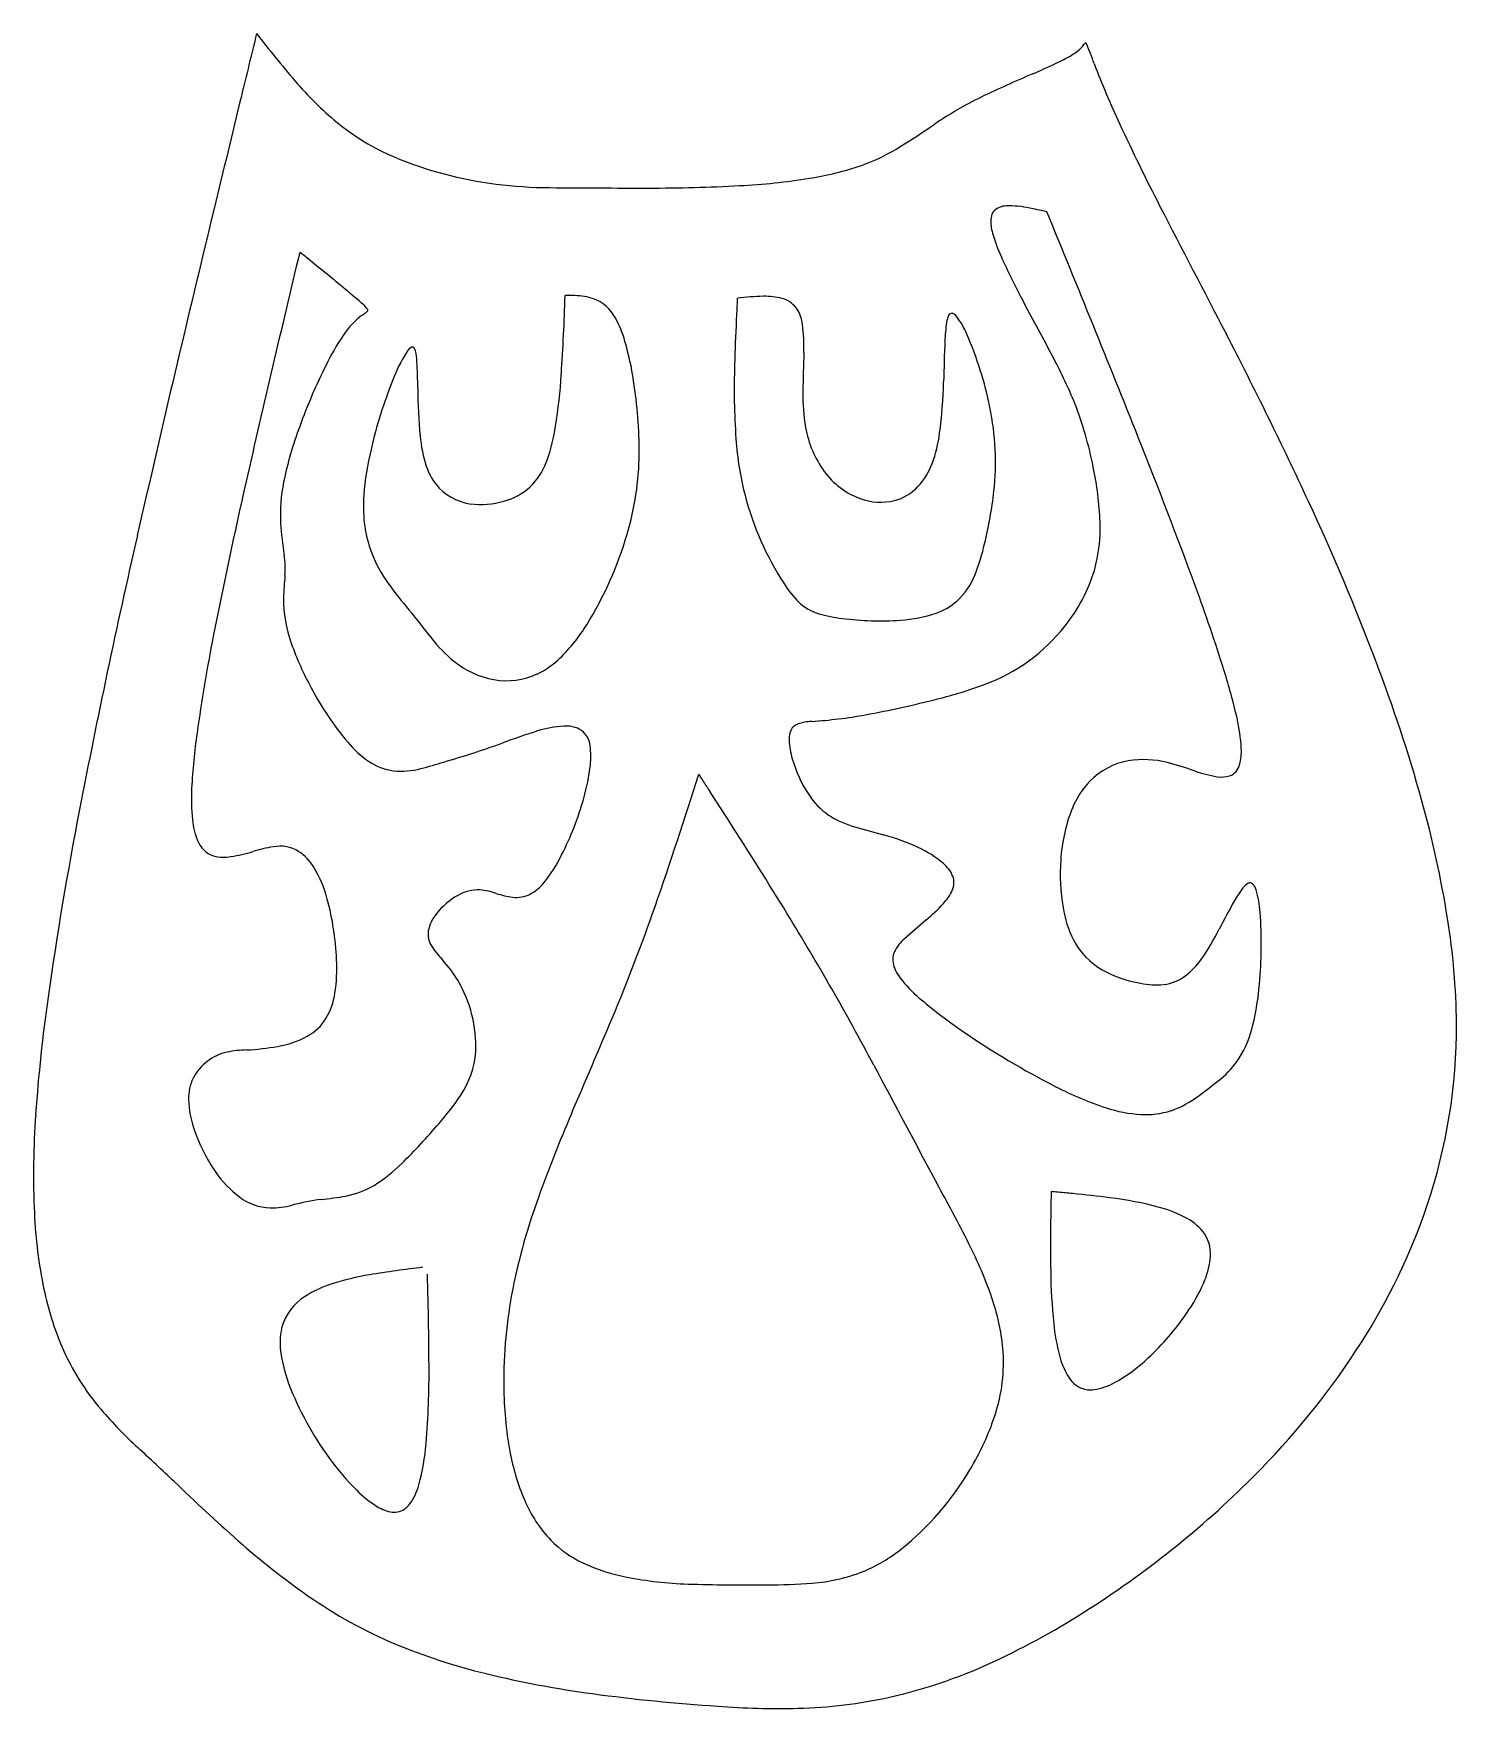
# Model space of a CAD drawing. Header units: metres. Extents: x 279.3 to 348.6, y 308.9 to 390.6.
import ezdxf

# ---------------------------------------------------------------- set-up
doc = ezdxf.new("R2010")
doc.units = ezdxf.units.M

msp = doc.modelspace()

# ---------------------------------------------------------------- linework, layer by layer
at = {"layer": '2', "color": 2}
for centre, radius, start, end in [((12781.555, -2646.961), 12855.408, 166.3325308, 166.3465518), ((334.177, 424.34), 55.455, 217.47705, 220.54014), ((327.517, 393.351), 4.48, 296.22213, 306.86023), ((329.247, 390.945), 1.518, 309.06091, 324.43985), ((330.655, 389.953), 0.205, 120.23925, 147.67313), ((330.559, 390.082), 0.0487, 18.67814, 97.57762), ((320.061, 385.501), 11.502, 18.38529, 23.55654), ((317.527, 413.104), 26.615, 293.15636, 296.72479), ((374.275, 405.804), 46.399, 201.0628, 204.98373), ((305.105, 399.449), 17.184, 220.47548, 230.12825), ((353.747, 328.184), 65.707, 113.07631, 115.49174), ((3692.738, -439.567), 3502.377, 166.340214, 166.432475), ((333.91, 370.353), 19.107, 116.22029, 124.13939), ((301.349, 395.152), 11.479, 230.76965, 247.0335), ((431.116, 431.946), 108.963, 204.81997, 207.18082), ((294.672, 427.825), 50.483, 302.14749, 304.39223), ((304.197, 402.051), 18.942, 247.24325, 262.83157), ((316.306, 393.477), 9.889, 289.69523, 301.91345), ((314.794, 398.29), 14.931, 278.9282, 288.9357), ((304.637, 405.872), 22.789, 262.93379, 269.5143), ((308.916, 890.21), 507.145, 269.49472, 270.04093), ((309.3, 466.227), 83.162, 269.98488, 273.0294), ((312.039, 415.453), 32.314, 272.93759, 279.03004), ((326.799, 381.009), 1.194, 88.16242, 117.13363), ((326.729, 376.711), 5.492, 76.73086, 88.88035), ((3586.325, 2066.521), 3662.437, 207.380563, 207.489939), ((1362.452, 121.291), 1105.549, 166.356935, 167.204928), ((327.931, 381.443), 1.988, 176.90133, 196.69818), ((326.575, 381.53), 0.63, 120.68572, 178.06886), ((323.363, 360.014), 22.523, 77.02904, 78.14546), ((309.085, 297.617), 86.533, 76.91249, 77.08957), ((-778.432, -72.789), 1196.846, 21.758574, 22.327975), ((334.2, 383.205), 8.499, 195.93023, 204.40643), ((1285.938, 141.956), 1021.772, 166.531134, 167.174989), ((-2752.334, -3373.787), 4833.228, 50.952396, 50.954938), ((-569.203, -682.44), 1367.768, 50.939511, 50.952944), ((356.439, 393.176), 32.872, 204.21533, 208.24324), ((14.161, 36.26), 442.111, 50.81616, 50.95107), ((252.254, 327.737), 65.752, 49.14343, 51.15895), ((294.306, 376.218), 1.576, 35.96617, 52.45954), ((186.595, 381.63), 118.668, 356.3083, 358.16384), ((304.94, 337.917), 39.911, 89.39761, 89.62524), ((305.277, 367.967), 9.86, 87.67942, 89.51503), ((305.626, 374.743), 3.076, 71.77319, 89.07171), ((305.91, 375.824), 1.961, 28.11056, 69.78824), ((623.516, 362.102), 310.316, 177.18734, 177.32059), ((1557.97, 316.375), 1245.888, 177.17911, 177.195726), ((315.22, 364.767), 13.026, 91.5462, 97.17703), ((314.96, 374.711), 3.078, 74.61396, 91.70123), ((315.438, 376.428), 1.295, 31.86843, 74.84432), ((-167.837, 110.696), 562.662, 27.9887, 28.31999), ((297.646, 373.751), 3.893, 126.31848, 146.84311), ((293.862, 379.153), 2.705, 303.1157, 308.6271), ((295.505, 377.11), 0.084, -57.03053, 23.51903), ((302.862, 374.098), 5.464, 15.86216, 29.00608), ((413.578, 371.759), 100.155, 177.22496, 178.45032), ((314.926, 376.185), 1.859, 7.25155, 29.91493), ((308.913, 375.369), 7.927, -2.29228, 7.61469), ((331.773, 375.328), 8.072, 171.54769, 178.06445), ((324.973, 376.352), 1.196, 154.98478, 172.1652), ((324.039, 376.801), 0.16, 82.96065, 159.1075), ((323.914, 376.532), 0.451, 35.55415, 71.38772), ((321.165, 374.418), 3.919, 22.79736, 37.32603), ((304.695, 368.954), 12.418, 146.10346, 153.83236), ((294.373, 371.59), 14.316, 8.31001, 16.23092), ((511.105, 368.649), 187.529, 177.87531, 178.48071), ((308.492, 368.852), 17.76, 11.44926, 23.50796), ((151.257, 279.459), 209.679, 24.91523, 27.4039), ((304.096, 370.93), 7.802, 148.15867, 159.13659), ((298.11, 374.677), 0.741, 122.32777, 150.10952), ((297.761, 375.217), 0.098, 45.05385, 118.55084), ((297.563, 375.051), 0.356, 12.31205, 41.28447), ((295.251, 374.488), 2.735, 2.63031, 13.51098), ((428.804, 371.349), 112.031, 178.10556, 179.08951), ((318.633, 361.886), 28.045, 153.42984, 160.06988), ((270.292, 373.165), 27.729, 0.27729, 2.9955), ((277.519, 375.728), 27.552, 351.07099, 356.3816), ((348.743, 373.284), 35.304, 178.07814, 183.9755), ((307.408, 363.33), 24.441, 22.1772, 27.8598), ((318.152, 365.151), 22.998, 158.15449, 167.01592), ((323.135, 373.353), 25.115, 180.12417, 185.43466), ((285.536, 370.096), 23.276, 0.01141, 8.80642), ((300.389, 374.161), 23.259, 352.46361, 358.66963), ((326.226, 372.969), 9.441, 179.02799, 189.6171), ((312.957, 369.696), 13.216, -6.13698, 11.70763), ((313.624, 366.159), 17.619, 10.81699, 21.2891), ((308.981, 365.151), 17.86, 159.3617, 168.44669), ((304.843, 371.586), 6.737, 185.20725, 198.00352), ((295.904, 372.803), 8.936, 340.69634, 351.29868), ((328.922, 371.908), 15.435, 183.98259, 194.32259), ((321.987, 372.284), 5.147, 189.98555, 216.04806), ((316.818, 371.96), 6.684, 339.73125, 352.69791), ((78.307, 269.075), 274.418, 20.15633, 21.77589), ((309.781, 366.97), 14.433, 166.58481, 175.5576), ((294.613, 370.246), 14.2, 343.4085, 359.41453), ((301.215, 370.433), 2.931, 198.47678, 222.83508), ((300.949, 371.012), 3.583, 318.40376, 341.06297), ((320.88, 371.469), 3.772, 215.93695, 249.70906), ((319.886, 370.826), 3.413, 317.32032, 339.73287), ((316.355, 366.266), 14.922, 1.97, 12.38405), ((533.822, 313.117), 250.426, 167.16151, 168.92698), ((299.835, 367.105), 8.508, 169.00598, 182.52888), ((300.956, 370.291), 2.645, 224.39016, 266.42669), ((301.507, 370.634), 2.915, 287.91087, 316.67354), ((320.637, 370.158), 2.408, 284.71676, 316.89783), ((305.291, 370.689), 20.945, 346.29529, 353.40469), ((302.03, 367.544), 6.661, 175.3179, 198.41368), ((301.096, 371.621), 3.982, 265.60942, 289.17238), ((328.075, 371.748), 14.574, 194.5358, 213.06107), ((320.577, 370.623), 2.873, 249.51895, 283.51931), ((232.818, 317.392), 119.729, 20.83507, 24.89503), ((308.714, 367.918), 17.42, 183.90947, 189.06964), ((323.463, 366.508), 7.81, -15.45272, 1.98509), ((690.088, 273.653), 416.138, 167.15996, 169.03986), ((290.981, 371.238), 17.964, 328.21869, 343.68285), ((286.864, 364.5), 4.697, -3.98966, 8.2212), ((301.923, 367.649), 6.594, 199.57724, 216.45988), ((316.514, 367.724), 9.341, 338.01009, 347.65388), ((313.665, 362.225), 22.202, 174.96585, 177.79683), ((321.88, 365.53), 3.545, 312.90881, 338.42231), ((323.305, 366.756), 8.031, 321.20911, 343.14431), ((318.014, 379.734), 26.717, 216.797, 220.14534), ((320.242, 366.508), 5.152, 211.74351, 224.8299), ((251.805, 332.696), 89.623, 17.41828, 20.19422), ((297.687, 363.008), 6.208, 179.34691, 200.07435), ((318.237, 364.616), 2.398, 226.55222, 253.69996), ((322.276, 365.225), 3.053, 289.13994, 311.35695), ((646.463, 637.145), 444.001, 218.2102, 218.43784), ((298.906, 366.317), 8.636, 314.50935, 328.28483), ((319.465, 368.863), 6.818, 253.81126, 263.58803), ((320.55, 376.171), 14.204, 262.52778, 274.00097), ((321.121, 368.761), 6.772, 273.56081, 288.56474), ((322.586, 367.186), 8.862, 290.07157, 321.95019), ((374.067, 344.295), 87.657, 168.87098, 171.99576), ((304.6, 365.785), 7.53, 218.23254, 230.25202), ((306.176, 365.973), 15.199, 199.58842, 208.59503), ((302.025, 363.185), 4.217, 295.41802, 314.11436), ((302.491, 363.32), 4.286, 230.85487, 259.74348), ((302.347, 362.567), 3.52, 259.87398, 295.00317), ((310.432, 351.013), 28.201, 12.71419, 17.56671), ((271.723, 332.209), 78.098, 15.62416, 20.82675), ((305.893, 365.546), 14.748, 207.66568, 220.08293), ((318.452, 378.188), 20.614, 283.75529, 290.37037), ((310.936, 406.153), 49.569, 280.33976, 284.50817), ((305.413, 351.784), 5.06, 93.15125, 107.83967), ((305.229, 355.303), 1.536, 64.66758, 93.50236), ((316.738, 356.361), 0.607, 109.89212, 150.32267), ((317.344, 354.587), 2.482, 92.92034, 109.11604), ((315.844, 378.918), 21.895, 273.59538, 280.49481), ((329.803, 355.325), 8.357, 2.92778, 13.10313), ((317.412, 352.226), 30.45, 171.92967, 177.02158), ((298.542, 359.354), 5.137, 220.03215, 235.32179), ((284.176, 406.652), 53.737, 286.33554, 289.52227), ((314.578, 322.727), 35.528, 107.55339, 110.50441), ((305.361, 355.765), 1.065, 5.65541, 60.47125), ((317.104, 356.235), 0.991, 154.45911, 183.75048), ((319.864, 356.329), 3.752, 182.43768, 196.75106), ((302.879, 355.366), 3.577, -6.7875, 8.09624), ((322.347, 356.975), 6.316, 195.86428, 213.38843), ((333.406, 350.543), 4.66, 75.84633, 99.43564), ((335.709, 355.605), 2.444, -15.2938, 3.45352), ((297.223, 357.465), 2.833, 235.52416, 262.1211), ((297.222, 358.258), 3.62, 263.86615, 285.23122), ((290.342, 384.275), 30.532, 284.86032, 287.04097), ((296.787, 356.027), 9.705, 343.82948, 353.5888), ((75.651, 428.971), 247.535, 340.91724, 342.49), ((-5821.976, -3593.391), 7294.381, 32.7641296, 32.7669298), ((333.235, 351.759), 3.433, 99.94531, 135.80503), ((330.309, 338.869), 16.738, 70.5854, 75.33709), ((337.978, 360.522), 6.233, 250.25835, 260.68585), ((337.191, 355.696), 1.343, 260.48229, 286.79704), ((337.31, 355.139), 0.777, 290.28083, 346.69523), ((296.94, 353.284), 9.951, 176.98307, 185.83716), ((-1491.828, -806.687), 2145.021, 32.74938, 32.76525), ((-339.35, -65.571), 774.817, 32.627937, 32.759681), ((333.863, 351.202), 4.271, 136.31891, 158.10416), ((458.901, 318.315), 180.676, 169.00595, 171.94964), ((291.271, 357.495), 15.412, 333.23934, 344.29784), ((320.022, 355.389), 3.503, 212.65466, 235.52514), ((337.388, 349.843), 8.05, 158.48441, 176.66123), ((296.887, 339.26), 51.964, 9.08507, 15.61043), ((290.542, 352.606), 3.517, 185.4545, 202.37796), ((92.103, 210.165), 262.781, 31.55622, 32.71716), ((320.622, 356.527), 4.783, 237.31933, 254.03527), ((335.313, 407.17), 57.514, 253.84092, 255.29564), ((288.47, 351.705), 1.259, 200.33612, 251.42897), ((317.94, 341.39), 10.522, 64.85812, 74.71415), ((288.578, 352.383), 1.939, 254.7992, 280.04363), ((287.486, 359.04), 8.685, 279.4727, 286.68567), ((292.322, 342.815), 8.246, 99.3744, 106.50144), ((291.314, 349.257), 1.726, 58.57938, 101.17269), ((290.859, 348.688), 2.451, 30.61257, 56.45465), ((298.619, 353.687), 7.137, 320.99949, 333.97515), ((320.285, 346.215), 5.159, 49.54405, 65.67213), ((338.893, 349.602), 9.567, 175.74542, 189.69528), ((287.889, 346.898), 5.918, 14.70404, 30.87729), ((322.574, 348.877), 1.648, 22.86768, 50.01463), ((323.251, 349.205), 0.897, -24.82002, 20.38258), ((300.975, 346.859), 1.996, 87.7107, 120.26274), ((300.689, 345.249), 3.623, 71.34619, 84.21463), ((303.256, 352.904), 4.451, 251.56686, 262.11505), ((302.826, 349.974), 1.49, 263.03175, 297.05926), ((302.43, 350.617), 2.243, 298.58926, 320.68955), ((321.877, 349.824), 2.403, 316.78377, 335.5543), ((342.014, 345.993), 4.8, 142.01953, 151.25422), ((338.908, 348.435), 0.85, 120.5819, 142.94628), ((338.577, 349.003), 0.193, 49.78391, 121.78385), ((338.257, 348.702), 0.631, 14.59128, 45.19421), ((334.101, 347.443), 4.974, 3.64395, 16.56992), ((280.42, 344.874), 13.657, 2.45465, 14.96343), ((301.598, 345.647), 3.357, 119.03127, 142.80822), ((220.665, 379.03), 94.163, 337.26433, 340.78744), ((317.189, 354.127), 8.767, 309.61509, 317.26724), ((334.791, 348.842), 5.396, 189.07912, 206.65047), ((385.423, 321.887), 54.454, 150.98223, 152.6077), ((300.428, 346.451), 1.94, 140.82218, 168.16413), ((198.473, 275.618), 137.886, 27.98148, 31.51177), ((338.913, 327.681), 25.457, 129.32668, 132.4314), ((318.359, 346.21), 20.764, -5.4019, 4.27835), ((313.979, 341.981), 34.658, 0.58681, 9.10431), ((299.626, 346.705), 1.107, 172.53435, 217.43278), ((323.139, 344.883), 2.118, 131.46431, 152.83546), ((333.169, 348.079), 3.605, 207.37231, 240.16863), ((325.698, 352.711), 12.757, 325.38226, 333.10499), ((286.31, 345.004), 7.767, -8.7627, 3.36123), ((304.359, 350.06), 6.907, 215.66436, 222.47948), ((294.458, 341.061), 6.472, 31.54207, 42.03542), ((322.134, 345.445), 0.968, 155.25914, 200.28384), ((333.243, 347.527), 3.602, 307.23072, 325.0622), ((323.372, 345.915), 2.292, 200.5813, 220.81855), ((334.207, 350.126), 5.898, 241.31512, 260.57248), ((334.117, 346.408), 2.183, 276.79154, 306.72757), ((290.6, 344.32), 3.423, 329.46322, 351.61033), ((294.439, 341.204), 6.415, -2.25401, 30.36682), ((327.433, 349.314), 7.588, 220.18941, 230.13403), ((334.025, 347.924), 3.7, 257.77076, 275.44061), ((325.807, 345.321), 13.266, 346.73643, 355.39163), ((360.139, 332.245), 80.937, 171.92198, 175.97497), ((338.678, 362.632), 25.019, 229.9194, 235.6728), ((291.464, 343.877), 2.455, 298.33203, 328.12323), ((-722.225, 778.863), 1118.324, 336.779121, 337.041124), ((333.473, 343.484), 5.383, 328.20522, 347.04855), ((321.355, 342.185), 27.28, -18.71775, 0.31738), ((290.374, 345.962), 4.808, 279.80361, 297.97399), ((346.78, 374.014), 38.988, 235.27244, 243.05491), ((289.258, 338.541), 2.46, 102.39999, 152.6924), ((289.905, 334.832), 6.225, 92.0902, 100.88905), ((289.065, 353.145), 12.109, 272.90466, 280.12053), ((296.439, 341.319), 4.425, 326.15154, 355.24952), ((334.299, 343.104), 4.483, 309.25178, 326.77076), ((289.132, 338.69), 2.281, 154.5689, 180.89922), ((2458.085, 1476.675), 2421.095, 207.992701, 208.147116), ((290.231, 345.32), 11.81, 318.35133, 326.80358), ((336.93, 354.433), 17.069, 242.74436, 251.66062), ((321.533, 358.867), 24.766, 305.99707, 309.04875), ((291.807, 338.817), 4.959, 181.87434, 199.87664), ((333.67, 344.655), 6.763, 251.81323, 266.4792), ((333.493, 341.926), 4.027, 266.61114, 287.8073), ((333.102, 342.718), 4.904, 289.32779, 307.52944), ((320.753, 334.979), 41.456, 175.92452, 182.60224), ((276.824, 356.306), 29.138, 314.48332, 319.72984), ((374.162, 308.464), 74.714, 156.76894, 160.08895), ((294.967, 339.803), 8.267, 198.85953, 214.80321), ((292.295, 337.897), 4.985, 214.34233, 233.58845), ((291.671, 341.162), 7.931, 302.17085, 314.61924), ((293.742, 338.077), 4.218, 280.55051, 300.67028), ((236.488, 286.589), 99.191, 26.98461, 28.91881), ((442.793, 331.58), 113.939, 178.70946, 180.66063), ((274.934, -248.517), 585.155, 84.675522, 84.710067), ((314.353, 173.903), 160.9, 84.44282, 84.69322), ((324.99, 281.781), 52.499, 82.60242, 84.59623), ((290.937, 335.997), 2.651, 232.83786, 267.67054), ((290.82, 337.742), 4.393, 270.12766, 284.27066), ((294.99, 321.732), 12.151, 97.97729, 104.71926), ((291.69, 350.108), 16.422, 275.63972, 279.90308), ((333.081, 323.288), 31.041, 159.99141, 168.63017), ((329.681, 316.667), 17.301, 74.99914, 83.13114), ((332.633, 327.632), 5.945, 60.66742, 75.12694), ((317.96, 343.396), 30.884, 327.43151, 341.1756), ((302.756, 334.137), 23.44, 182.54205, 191.69381), ((334.34, 330.652), 2.476, 35.70845, 60.87596), ((306.386, 322.186), 20.75, 19.0636, 26.97056), ((334.837, 331.087), 1.819, -7.97655, 33.72225), ((332.55, 331.375), 4.124, 336.08259, 352.4697), ((297.837, 317.162), 13.108, 99.49276, 107.79387), ((303.923, 280.769), 50.006, 96.49564, 99.49435), ((-1331.667, 289.944), 1630.655, 1.393968, 1.412065), ((357.046, 330.59), 28.186, 180.65809, 185.84946), ((294.308, 332.401), 14.815, 191.74081, 203.18928), ((295.468, 324.465), 5.431, 107.54679, 123.10034), ((-149.617, 318.635), 448.257, 1.27205, 1.40325), ((325.766, 324.894), 23.553, 168.95299, 180.55945), ((328.217, 333.242), 8.842, 325.22306, 336.407), ((293.868, 326.847), 2.562, 122.21224, 164.14116), ((152.69, 325.142), 145.88, 0.30645, 1.35291), ((315.973, 325.506), 10.605, 5.40414, 19.02612), ((294.363, 326.79), 3.054, 165.65623, 185.57246), ((339.147, 328.741), 10.192, 185.76499, 194.67921), ((324.861, 335.49), 12.881, 312.80188, 325.52439), ((311.643, 347.446), 38.388, 315.75434, 327.4127), ((291.886, 331.433), 12.208, 203.49208, 220.41582), ((298.024, 327.201), 6.738, 186.02522, 200.91224), ((254.038, 325.389), 44.533, -4.22358, 0.68606), ((318.368, 325.816), 8.192, -18.50427, 4.82324), ((332.955, 327.09), 3.784, 194.25611, 210.60467), ((328.114, 331.817), 7.977, 298.90723, 313.58318), ((330.952, 325.883), 1.446, 209.85673, 245.32019), ((306.125, 330.264), 15.399, 200.80075, 216.33229), ((320.358, 324.738), 18.144, 180.23331, 190.37347), ((330.807, 325.728), 1.246, 248.40198, 278.24317), ((330.533, 327.409), 2.949, 278.83946, 299.17798), ((299.46, 338.054), 22.268, 220.75159, 227.38229), ((314.068, 327.167), 12.698, 328.73098, 341.8739), ((285.8, 323.012), 12.682, 346.76349, 355.91845), ((104.17, 127.594), 264.842, 46.59705, 47.12094), ((303.643, 328.269), 12.218, 215.69003, 225.29241), ((313.278, 323.427), 10.943, 190.29506, 203.35912), ((294.422, 320.959), 3.819, 331.14067, 347.1304), ((312.566, 327.901), 14.364, 308.94759, 329.34031), ((305.27, 353.623), 47.263, 303.03934, 315.78054), ((365.657, 402.865), 114.83, 226.18044, 228.30214), ((299.076, 323.638), 5.714, 225.1717, 237.178), ((297.167, 320.655), 2.173, 236.85127, 257.2225), ((296.88, 319.388), 0.874, 257.18242, 303.87188), ((296.564, 319.775), 1.372, 305.85078, 331.28137), ((309.26, 321.669), 6.558, 203.17965, 223.47074), ((313.475, 344.297), 36.388, 228.30622, 235.15789), ((308.365, 320.949), 5.414, 224.44956, 244.93493), ((309.948, 324.362), 9.176, 245.01297, 259.07346), ((316.709, 322.892), 7.864, 292.55007, 308.41055), ((311.84, 334.156), 19.152, 259.0705, 268.01329), ((316.603, 323.547), 8.511, 274.24457, 291.52226), ((306.132, 333.785), 23.566, 235.20919, 246.93882), ((314.001, 407.493), 92.52, 268.24996, 270.63986), ((315.206, 340.475), 25.497, 269.61384, 274.55798), ((309.523, 346.686), 39.129, 295.5175, 303.35705), ((308.459, 339.952), 30.152, 247.46009, 256.38048), ((315.336, 334.414), 25.551, 282.81867, 295.60929), ((313.181, 359.184), 49.955, 256.31188, 262.34983), ((318.516, 398.85), 89.979, 262.34491, 266.25484), ((315.953, 332.461), 23.51, 271.47272, 282.40726), ((315.662, 348.912), 39.964, 265.66253, 271.28444)]:
    msp.add_arc(centre, radius, start, end, dxfattribs=at)

doc.saveas('drawing.dxf')
